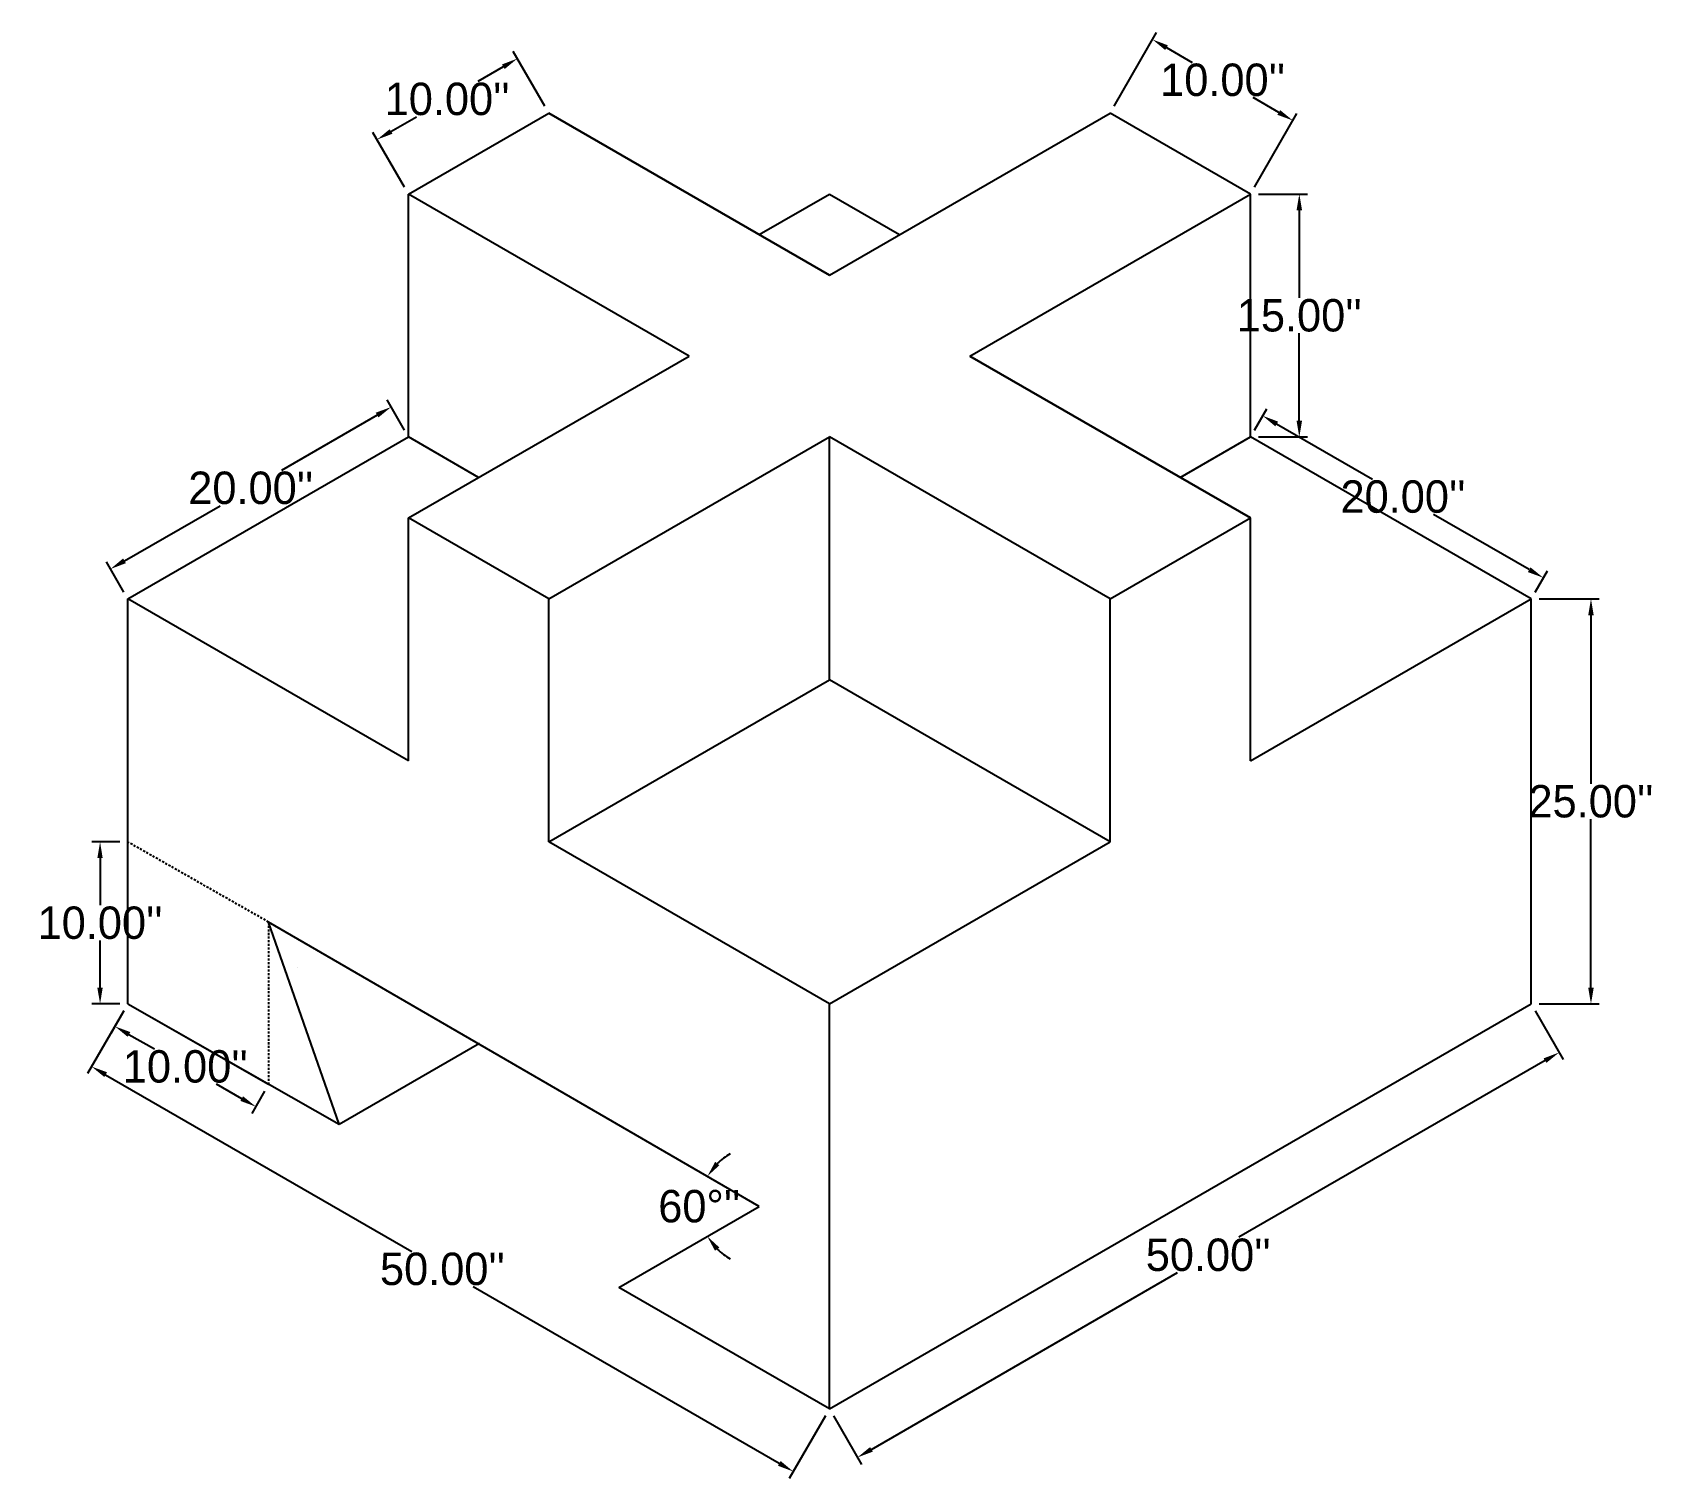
# Model space of a CAD drawing. Extents: x -49 to 51, y -4 to 85.
import ezdxf

# ---------------------------------------------------------------- set-up
doc = ezdxf.new("R2010")
doc.units = 0
doc.header["$MEASUREMENT"] = 0
doc.linetypes.add('HIDDEN2', pattern=[0.1875, 0.125, -0.0625])
doc.dimstyles.get("Standard").update_dxf_attribs({"dimtxt": 2, "dimasz": 1, "dimexe": 0.5, "dimexo": 0.5, "dimgap": 0.09, "dimtad": 0, "dimtih": 1, "dimtoh": 1, "dimzin": 0, "dimdsep": 46, "dimtxsty": 'Standard', "dimcen": 0.09, "dimadec": 0, "dimazin": 0, "dimtfac": 1, "dimtofl": 0, "dimtmove": 0, "dimatfit": 3, "dimfxl": 1, "dimtolj": 1, "dimtzin": 0, "dimarcsym": 0})

# ---------------------------------------------------------------- blocks, each defined once
blk = doc.blocks.new('*D0')
at = {"color": 0, "linetype": 'Continuous', "lineweight": -2}
for start, end in [(118.8638, 134.3807), (225.5169, 241.0339)]:
    blk.add_arc((-4.33, 12.5), 3.7, start, end, dxfattribs=at)
at = {"color": 0, "linetype": 'Continuous'}
for points in [[(-6.79, 15.04), (-7.05, 15.25), (-7.53, 14.36)], [(-7.06, 9.76), (-6.79, 9.96), (-7.54, 10.65)]]:
    blk.add_solid(points, dxfattribs=at)
at = {"layer": 'Defpoints', "color": 0, "linetype": 'Continuous'}
for p in [(-34.61, 30.05), (-7.98, 13.15), (-4.33, 12.5), (-4.33, 12.5), (-12.99, 7.5)]:
    blk.add_point(p, dxfattribs=at)
at = {"color": 0, "linetype": 'Continuous', "insert": (-8.03, 12.5), "char_height": 2, "attachment_point": 5}
blk.add_mtext("\\A1;60°''", dxfattribs=at)
blk = doc.blocks.new('*D1')
at = {"color": 0, "linetype": 'Continuous', "lineweight": -2}
for p, q in [((-43.55, 24.57), (-45.78, 20.7)), ((-44.67, 20.63), (-25.77, 9.72)), ((-3.1, -3.37), (-21.99, 7.54)), ((-0.25, -0.43), (-2.48, -4.3))]:
    blk.add_line(p, q, dxfattribs=at)
at = {"color": 0, "linetype": 'Continuous'}
for points in [[(-44.58, 20.78), (-44.75, 20.49), (-45.53, 21.13)], [(-3.01, -3.22), (-3.18, -3.51), (-2.23, -3.87)]]:
    blk.add_solid(points, dxfattribs=at)
at = {"layer": 'Defpoints', "color": 0, "linetype": 'Continuous'}
for p in [(-43.3, 25), (0, 0), (-2.23, -3.87)]:
    blk.add_point(p, dxfattribs=at)
at = {"color": 0, "linetype": 'Continuous', "insert": (-23.88, 8.63), "char_height": 2, "attachment_point": 5}
blk.add_mtext("\\A1;50.00''", dxfattribs=at)
blk = doc.blocks.new('*D2')
at = {"color": 0, "linetype": 'Continuous', "lineweight": -2}
for p, q in [((-43.55, 24.57), (-44.34, 23.17)), ((-43.23, 23.11), (-41.66, 22.22)), ((-36.27, 19.15), (-37.83, 20.04)), ((-34.86, 19.62), (-35.65, 18.23))]:
    blk.add_line(p, q, dxfattribs=at)
at = {"color": 0, "linetype": 'Continuous'}
for points in [[(-43.14, 23.26), (-43.31, 22.97), (-44.09, 23.61)], [(-36.19, 19.3), (-36.35, 19.01), (-35.4, 18.66)]]:
    blk.add_solid(points, dxfattribs=at)
at = {"layer": 'Defpoints', "color": 0, "linetype": 'Continuous'}
for p in [(-43.3, 25), (-34.61, 20.05), (-35.4, 18.66)]:
    blk.add_point(p, dxfattribs=at)
at = {"color": 0, "linetype": 'Continuous', "insert": (-39.75, 21.13), "char_height": 2, "attachment_point": 5}
blk.add_mtext("\\A1;10.00''", dxfattribs=at)
blk = doc.blocks.new('*D3')
at = {"color": 0, "linetype": 'Continuous', "lineweight": -2}
for p, q in [((-43.8, 35), (-45.51, 35)), ((-45.01, 34), (-45.01, 31.09)), ((-45.01, 26), (-45.01, 28.91)), ((-43.8, 25), (-45.51, 25))]:
    blk.add_line(p, q, dxfattribs=at)
at = {"color": 0, "linetype": 'Continuous'}
for points in [[(-45.18, 34), (-44.85, 34), (-45.01, 35)], [(-45.18, 26), (-44.85, 26), (-45.01, 25)]]:
    blk.add_solid(points, dxfattribs=at)
at = {"layer": 'Defpoints', "color": 0, "linetype": 'Continuous'}
for p in [(-43.3, 35), (-45.01, 25), (-43.3, 25)]:
    blk.add_point(p, dxfattribs=at)
at = {"color": 0, "linetype": 'Continuous', "insert": (-45.01, 30), "char_height": 2, "attachment_point": 5}
blk.add_mtext("\\A1;10.00''", dxfattribs=at)
blk = doc.blocks.new('*D4')
at = {"color": 0, "linetype": 'Continuous', "lineweight": -2}
for p, q in [((17.57, 80.43), (20.19, 84.97)), ((20.81, 84.04), (22.38, 83.13)), ((27.74, 80.04), (26.16, 80.95)), ((26.23, 75.43), (28.85, 79.97))]:
    blk.add_line(p, q, dxfattribs=at)
at = {"color": 0, "linetype": 'Continuous'}
for points in [[(20.89, 84.18), (20.72, 83.89), (19.94, 84.54)], [(27.82, 80.18), (27.65, 79.89), (28.6, 79.54)]]:
    blk.add_solid(points, dxfattribs=at)
at = {"layer": 'Defpoints', "color": 0, "linetype": 'Continuous'}
for p in [(19.94, 84.54), (17.32, 80), (25.98, 75)]:
    blk.add_point(p, dxfattribs=at)
at = {"color": 0, "linetype": 'Continuous', "insert": (24.27, 82.04), "char_height": 2, "attachment_point": 5}
blk.add_mtext("\\A1;10.00''", dxfattribs=at)
blk = doc.blocks.new('*D5')
at = {"color": 0, "linetype": 'Continuous', "lineweight": -2}
for p, q in [((26.48, 75), (29.5, 75)), ((29, 74), (29, 68.59)), ((29, 61), (29, 66.41)), ((26.48, 60), (29.5, 60))]:
    blk.add_line(p, q, dxfattribs=at)
at = {"color": 0, "linetype": 'Continuous'}
for points in [[(28.83, 74), (29.17, 74), (29, 75)], [(28.83, 61), (29.17, 61), (29, 60)]]:
    blk.add_solid(points, dxfattribs=at)
at = {"layer": 'Defpoints', "color": 0, "linetype": 'Continuous'}
for p in [(25.98, 75), (25.98, 60), (29, 60)]:
    blk.add_point(p, dxfattribs=at)
at = {"color": 0, "linetype": 'Continuous', "insert": (29, 67.5), "char_height": 2, "attachment_point": 5}
blk.add_mtext("\\A1;15.00''", dxfattribs=at)
blk = doc.blocks.new('*D6')
at = {"color": 0, "linetype": 'Continuous', "lineweight": -2}
for p, q in [((26.23, 60.43), (26.99, 61.74)), ((27.6, 60.81), (33.51, 57.4)), ((43.19, 51.81), (37.28, 55.22)), ((43.55, 50.43), (44.31, 51.74))]:
    blk.add_line(p, q, dxfattribs=at)
at = {"color": 0, "linetype": 'Continuous'}
for points in [[(27.69, 60.95), (27.52, 60.66), (26.74, 61.31)], [(43.27, 51.95), (43.11, 51.66), (44.06, 51.31)]]:
    blk.add_solid(points, dxfattribs=at)
at = {"layer": 'Defpoints', "color": 0, "linetype": 'Continuous'}
for p in [(26.74, 61.31), (25.98, 60), (43.3, 50)]:
    blk.add_point(p, dxfattribs=at)
at = {"color": 0, "linetype": 'Continuous', "insert": (35.4, 56.31), "char_height": 2, "attachment_point": 5}
blk.add_mtext("\\A1;20.00''", dxfattribs=at)
blk = doc.blocks.new('*D7')
at = {"color": 0, "linetype": 'Continuous', "lineweight": -2}
for p, q in [((-17.57, 80.43), (-19.51, 83.79)), ((-20.13, 82.86), (-21.7, 81.95)), ((-27.06, 78.86), (-25.48, 79.77)), ((-26.23, 75.43), (-28.17, 78.79))]:
    blk.add_line(p, q, dxfattribs=at)
at = {"color": 0, "linetype": 'Continuous'}
for points in [[(-20.21, 83), (-20.04, 82.72), (-19.26, 83.36)], [(-27.14, 79), (-26.97, 78.72), (-27.92, 78.36)]]:
    blk.add_solid(points, dxfattribs=at)
at = {"layer": 'Defpoints', "color": 0, "linetype": 'Continuous'}
for p in [(-17.32, 80), (-27.92, 78.36), (-25.98, 75)]:
    blk.add_point(p, dxfattribs=at)
at = {"color": 0, "linetype": 'Continuous', "insert": (-23.59, 80.86), "char_height": 2, "attachment_point": 5}
blk.add_mtext("\\A1;10.00''", dxfattribs=at)
blk = doc.blocks.new('*D8')
at = {"color": 0, "linetype": 'Continuous', "lineweight": -2}
for p, q in [((43.8, 50), (47.5, 50)), ((47, 49), (47, 38.59)), ((47, 26), (47, 36.41)), ((43.8, 25), (47.5, 25))]:
    blk.add_line(p, q, dxfattribs=at)
at = {"color": 0, "linetype": 'Continuous'}
for points in [[(46.83, 49), (47.17, 49), (47, 50)], [(46.83, 26), (47.17, 26), (47, 25)]]:
    blk.add_solid(points, dxfattribs=at)
at = {"layer": 'Defpoints', "color": 0, "linetype": 'Continuous'}
for p in [(43.3, 50), (47, 50), (43.3, 25)]:
    blk.add_point(p, dxfattribs=at)
at = {"color": 0, "linetype": 'Continuous', "insert": (47, 37.5), "char_height": 2, "attachment_point": 5}
blk.add_mtext("\\A1;25.00''", dxfattribs=at)
blk = doc.blocks.new('*D9')
at = {"color": 0, "linetype": 'Continuous', "lineweight": -2}
for p, q in [((-26.23, 60.43), (-27.3, 62.29)), ((-27.92, 61.35), (-33.82, 57.94)), ((-43.51, 52.35), (-37.6, 55.76)), ((-43.55, 50.43), (-44.62, 52.29))]:
    blk.add_line(p, q, dxfattribs=at)
at = {"color": 0, "linetype": 'Continuous'}
for points in [[(-28, 61.5), (-27.83, 61.21), (-27.05, 61.85)], [(-43.59, 52.5), (-43.42, 52.21), (-44.37, 51.85)]]:
    blk.add_solid(points, dxfattribs=at)
at = {"layer": 'Defpoints', "color": 0, "linetype": 'Continuous'}
for p in [(-25.98, 60), (-44.37, 51.85), (-43.3, 50)]:
    blk.add_point(p, dxfattribs=at)
at = {"color": 0, "linetype": 'Continuous', "insert": (-35.71, 56.85), "char_height": 2, "attachment_point": 5}
blk.add_mtext("\\A1;20.00''", dxfattribs=at)
blk = doc.blocks.new('*D10')
at = {"color": 0, "linetype": 'Continuous', "lineweight": -2}
for p, q in [((43.55, 24.57), (45.28, 21.57)), ((44.17, 21.5), (25.27, 10.59)), ((2.6, -2.5), (21.49, 8.41)), ((0.25, -0.43), (1.98, -3.43))]:
    blk.add_line(p, q, dxfattribs=at)
at = {"color": 0, "linetype": 'Continuous'}
for points in [[(44.08, 21.64), (44.25, 21.36), (45.03, 22)], [(2.51, -2.36), (2.68, -2.64), (1.73, -3)]]:
    blk.add_solid(points, dxfattribs=at)
at = {"layer": 'Defpoints', "color": 0, "linetype": 'Continuous'}
for p in [(43.3, 25), (45.03, 22), (0, 0)]:
    blk.add_point(p, dxfattribs=at)
at = {"color": 0, "linetype": 'Continuous', "insert": (23.38, 9.5), "char_height": 2, "attachment_point": 5}
blk.add_mtext("\\A1;50.00''", dxfattribs=at)

msp = doc.modelspace()

# ---------------------------------------------------------------- linework, layer by layer
for p, q in [((-25.981, 75), (-17.321, 80)), ((-17.321, 80), (0, 70)), ((0, 70), (-17.321, 80)), ((0, 70), (17.321, 80)), ((25.981, 75), (17.321, 80)), ((-25.981, 60), (-25.981, 75)), ((-8.66, 65), (-25.981, 75)), ((-8.66, 65), (-25.981, 75)), ((-4.33, 72.5), (0, 75)), ((0, 75), (4.33, 72.5)), ((8.66, 65), (25.981, 75)), ((25.981, 60), (25.981, 75)), ((-25.981, 55), (-8.66, 65)), ((25.981, 55), (8.66, 65)), ((8.66, 65), (25.981, 55)), ((-43.301, 50), (-25.981, 60)), ((-21.651, 57.5), (-25.981, 60)), ((-17.321, 50), (0, 60)), ((0, 45), (0, 60)), ((17.321, 50), (0, 60)), ((21.651, 57.5), (25.981, 60)), ((43.301, 50), (25.981, 60)), ((-25.981, 40), (-25.981, 55)), ((-17.321, 50), (-25.981, 55)), ((17.321, 50), (25.981, 55)), ((25.981, 40), (25.981, 55)), ((-43.301, 25), (-43.301, 50)), ((-25.981, 40), (-43.301, 50)), ((-17.321, 35), (-17.321, 50)), ((17.321, 35), (17.321, 50)), ((25.981, 40), (43.301, 50)), ((43.301, 25), (43.301, 50)), ((-17.321, 35), (0, 45)), ((17.321, 35), (0, 45)), ((0, 25), (-17.321, 35)), ((0, 25), (17.321, 35)), ((0, 0), (0, 25)), ((0, 0), (43.301, 25))]:
    msp.add_line(p, q)
at = {"linetype": 'Continuous'}
for p, q in [((-43.301, 25), (-43.301, 35)), ((-4.33, 12.5), (-34.61, 30.054)), ((-30.264, 17.581), (-34.61, 30.054)), ((-32.804, 27.253), (-32.804, 27.253)), ((-43.301, 25), (-30.264, 17.581)), ((-43.301, 25), (-34.61, 20.054)), ((-30.264, 17.581), (-21.604, 22.581)), ((-12.99, 7.5), (-4.33, 12.5)), ((0, 0), (-12.99, 7.5))]:
    msp.add_line(p, q, dxfattribs=at)
at = {"linetype": 'HIDDEN2'}
for q in [(-43.301, 35), (-34.61, 20.054)]:
    msp.add_line((-34.61, 30.054), q, dxfattribs=at)

# ---------------------------------------------------------------- dimensions: what is measured, and where the dimension line sits
at = {"linetype": 'Continuous'}
for p1, p2, distance, picture, middle in [((25.981, 75), (17.321, 80), -5.241, '*D4', (24.272, 82.039)), ((-17.321, 80), (-25.981, 75), -3.88, '*D7', (-23.591, 80.86)), ((25.981, 75), (25.981, 60), 3.019, '*D5', (29, 67.5)), ((-25.981, 60), (-43.301, 50), -2.14, '*D9', (-35.711, 56.854)), ((43.301, 50), (25.981, 60), -1.51, '*D6', (35.396, 56.307)), ((43.301, 25), (43.301, 50), -3.699, '*D8', (47, 37.5)), ((-43.301, 25), (0, 0), -4.464, '*D1', (-23.883, 8.634)), ((-43.301, 25), (-34.61, 20.054), -1.604, '*D2', (-39.749, 21.133)), ((0, 0), (43.301, 25), -3.464, '*D10', (23.383, 9.5))]:
    dim = msp.add_aligned_dim(p1=p1, p2=p2, distance=distance, dimstyle='Standard', override={"dimpost": "''"}, dxfattribs=at)
    dim.commit()
    dim.dimension.update_dxf_attribs({"geometry": picture, "text_midpoint": middle})
dim = msp.add_linear_dim(base=(-45.014, 25), p1=(-43.301, 35), p2=(-43.301, 25), angle=90, dimstyle='Standard', override={"dimpost": "''"}, dxfattribs=at)
dim.commit()
dim.dimension.update_dxf_attribs({"geometry": '*D3', "text_midpoint": (-45.014, 30)})
dim = msp.add_angular_dim_2l(base=(-7.977, 13.147), line1=((-12.99, 7.5), (-4.33, 12.5)), line2=((-4.33, 12.5), (-34.61, 30.054)), dimstyle='Standard', override={"dimpost": "''"}, dxfattribs=at)
dim.commit()
dim.dimension.update_dxf_attribs({"geometry": '*D0', "text_midpoint": (-8.034, 12.503)})

doc.saveas('drawing.dxf')
